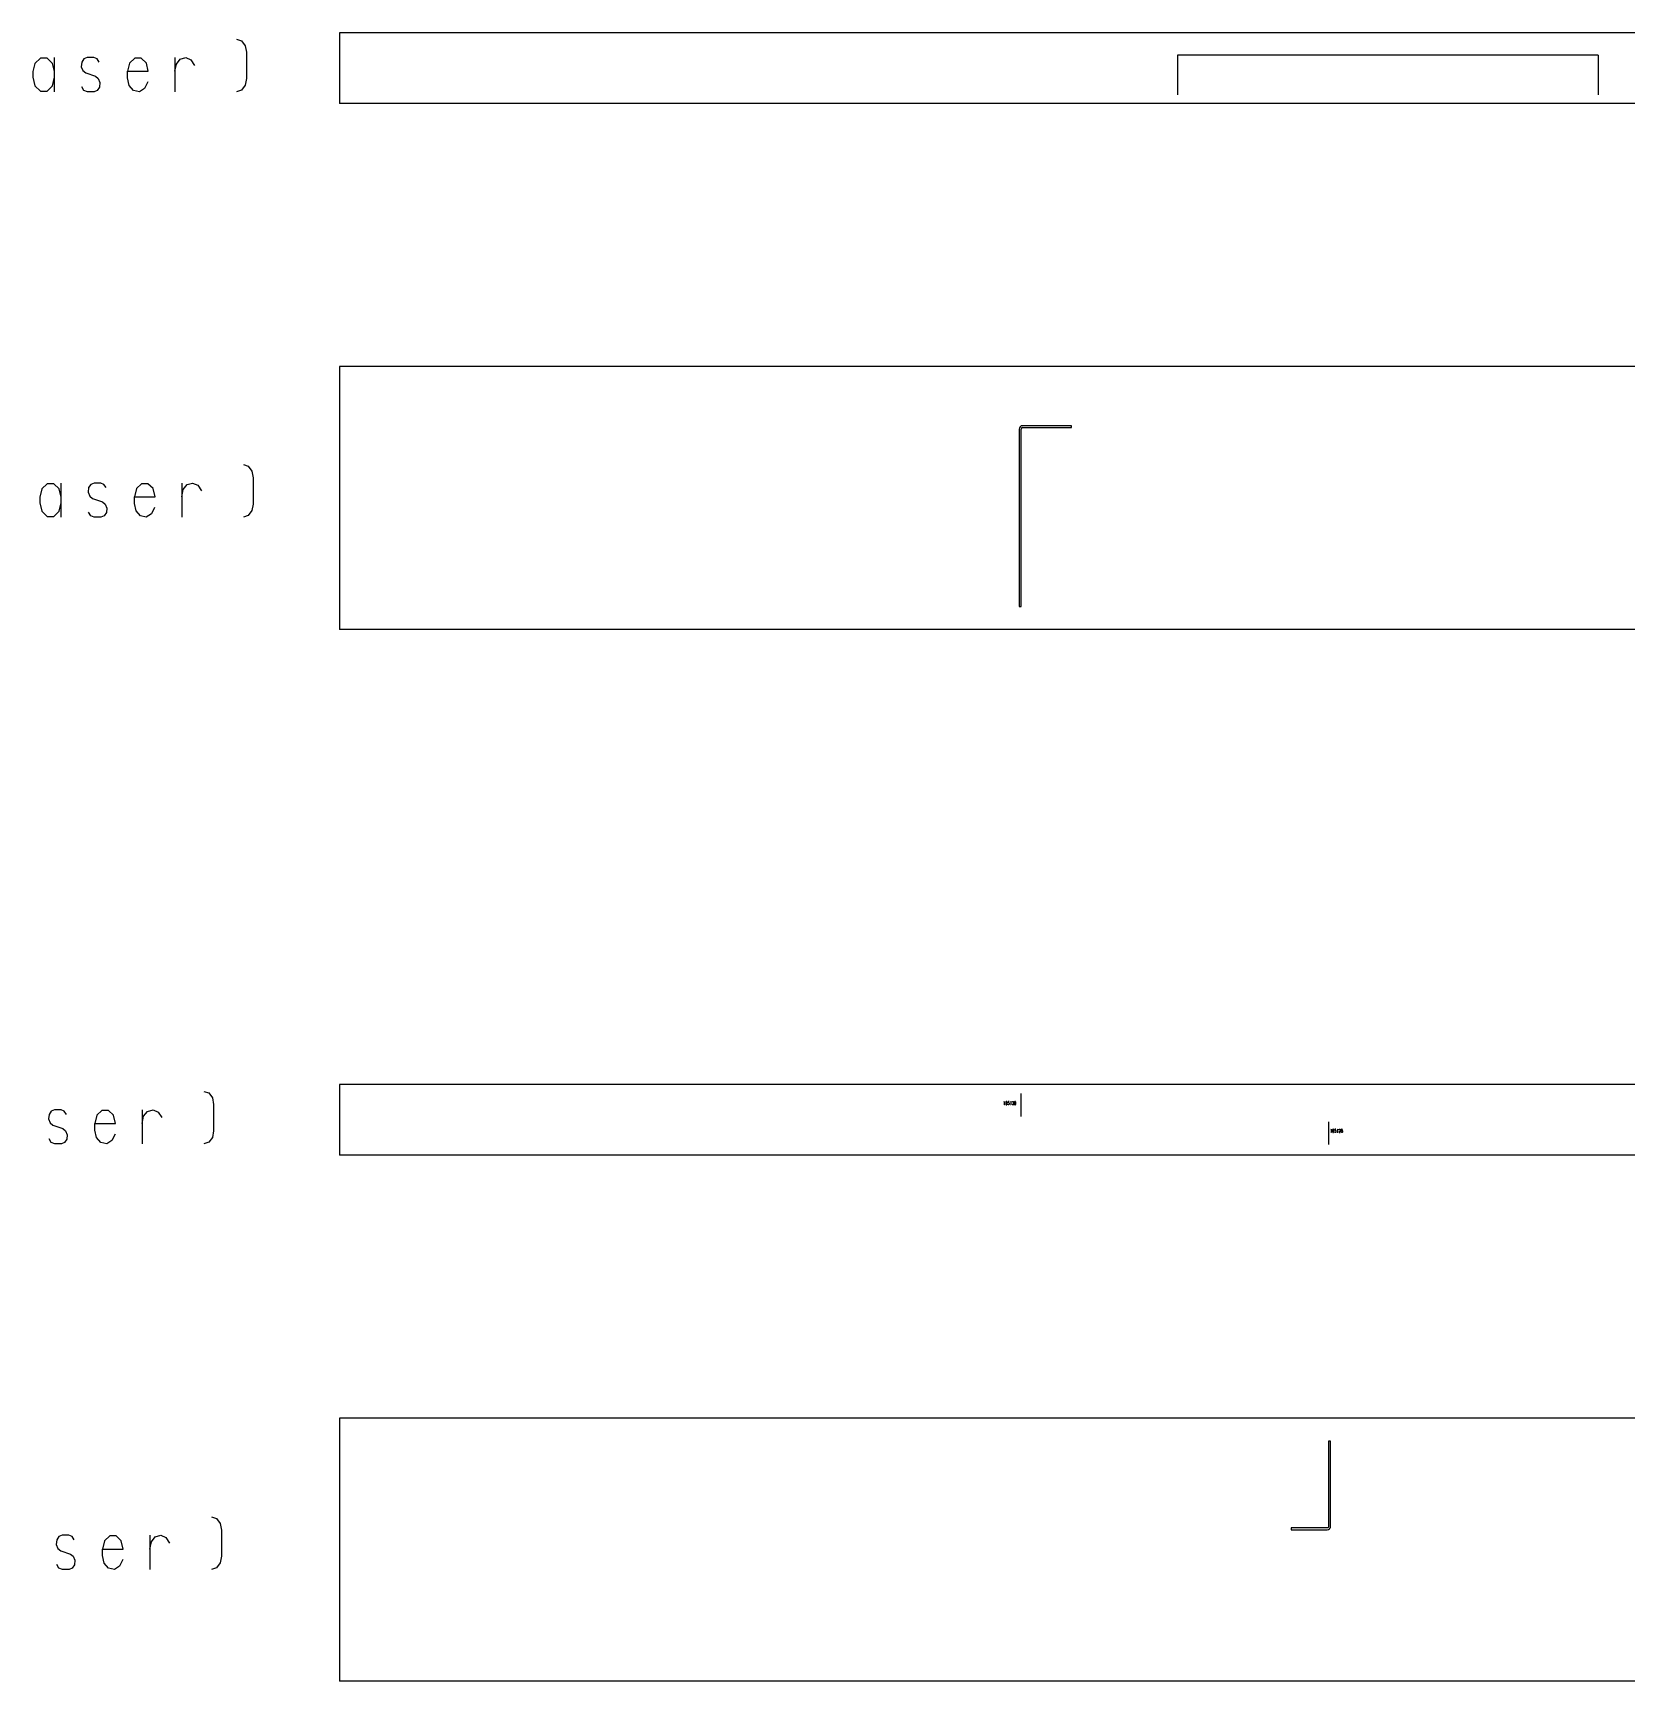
# Model space of a CAD drawing. Header units: metres. Extents: x -572 to -120, y 29 to 92.
# Drawn here: x -512.4 to -451.8, y 29.2 to 91.9 of the extents above; entities that cross this region are included whole.
import ezdxf

# ---------------------------------------------------------------- set-up
doc = ezdxf.new("R2010")
doc.units = ezdxf.units.M

msp = doc.modelspace()

# ---------------------------------------------------------------- linework, layer by layer
at = {"layer": 'Info', "color": 11, "linetype": 'CONTINUOUS'}
for p, q in [((-504.638, 91.655), (-504.451, 91.593)), ((-504.451, 91.593), (-504.31, 91.405)), ((-512.101, 90.93), (-512.307, 90.73)), ((-511.847, 90.93), (-512.101, 90.93)), ((-511.641, 90.73), (-511.847, 90.93)), ((-511.566, 89.655), (-511.566, 90.955)), ((-510.441, 90.905), (-510.526, 90.78)), ((-510.319, 90.955), (-510.441, 90.905)), ((-510.066, 90.955), (-510.319, 90.955)), ((-509.944, 90.905), (-510.066, 90.955)), ((-509.86, 90.78), (-509.944, 90.905)), ((-508.51, 90.93), (-508.707, 90.743)), ((-508.266, 90.93), (-508.51, 90.93)), ((-508.069, 90.743), (-508.266, 90.93)), ((-506.982, 90.955), (-506.982, 89.655)), ((-506.776, 90.893), (-506.569, 90.955)), ((-506.569, 90.955), (-506.372, 90.868)), ((-504.31, 91.405), (-504.263, 91.155)), ((-504.263, 91.155), (-504.263, 90.155)), ((-512.307, 90.73), (-512.382, 90.418)), ((-512.382, 90.418), (-512.382, 90.205)), ((-511.566, 90.418), (-511.641, 90.73)), ((-510.526, 90.78), (-510.544, 90.605)), ((-510.544, 90.605), (-510.479, 90.455)), ((-510.479, 90.455), (-510.376, 90.368)), ((-510.376, 90.368), (-510.001, 90.243)), ((-508.707, 90.743), (-508.782, 90.43)), ((-508.782, 90.43), (-507.994, 90.43)), ((-508.782, 90.18), (-508.782, 90.43)), ((-507.994, 90.43), (-508.069, 90.743)), ((-506.982, 90.43), (-506.926, 90.705)), ((-506.926, 90.705), (-506.776, 90.893)), ((-506.372, 90.868), (-506.232, 90.655)), ((-512.382, 90.205), (-512.307, 89.88)), ((-512.307, 89.88), (-512.101, 89.68)), ((-512.101, 89.68), (-511.847, 89.68)), ((-511.847, 89.68), (-511.641, 89.88)), ((-511.641, 89.88), (-511.566, 90.205)), ((-510.441, 89.705), (-510.526, 89.843)), ((-510.31, 89.655), (-510.441, 89.705)), ((-510.057, 89.655), (-510.31, 89.655)), ((-509.935, 89.705), (-510.057, 89.655)), ((-510.001, 90.243), (-509.897, 90.155)), ((-509.851, 89.83), (-509.935, 89.705)), ((-509.897, 90.155), (-509.832, 90.005)), ((-509.832, 90.005), (-509.851, 89.83)), ((-508.716, 89.893), (-508.782, 90.18)), ((-508.557, 89.705), (-508.716, 89.893)), ((-508.332, 89.655), (-508.557, 89.705)), ((-508.135, 89.78), (-508.332, 89.655)), ((-508.013, 90.03), (-508.135, 89.78)), ((-504.451, 89.718), (-504.638, 89.655)), ((-504.31, 89.905), (-504.451, 89.718)), ((-504.263, 90.155), (-504.31, 89.905)), ((-504.378, 75.469), (-504.19, 75.407)), ((-504.19, 75.407), (-504.05, 75.219)), ((-511.84, 74.744), (-512.047, 74.544)), ((-511.587, 74.744), (-511.84, 74.744)), ((-511.381, 74.544), (-511.587, 74.744)), ((-511.306, 73.469), (-511.306, 74.769)), ((-510.181, 74.719), (-510.265, 74.594)), ((-510.059, 74.769), (-510.181, 74.719)), ((-509.806, 74.769), (-510.059, 74.769)), ((-509.684, 74.719), (-509.806, 74.769)), ((-509.6, 74.594), (-509.684, 74.719)), ((-508.25, 74.744), (-508.447, 74.557)), ((-508.006, 74.744), (-508.25, 74.744)), ((-507.809, 74.557), (-508.006, 74.744)), ((-506.722, 74.769), (-506.722, 73.469)), ((-506.665, 74.519), (-506.515, 74.707)), ((-506.515, 74.707), (-506.309, 74.769)), ((-506.309, 74.769), (-506.112, 74.682)), ((-506.112, 74.682), (-505.972, 74.469)), ((-504.05, 75.219), (-504.003, 74.969)), ((-504.003, 74.969), (-504.003, 73.969)), ((-512.047, 74.544), (-512.122, 74.232)), ((-512.122, 74.232), (-512.122, 74.019)), ((-512.122, 74.019), (-512.047, 73.694)), ((-511.306, 74.232), (-511.381, 74.544)), ((-511.381, 73.694), (-511.306, 74.019)), ((-510.265, 74.594), (-510.284, 74.419)), ((-510.284, 74.419), (-510.219, 74.269)), ((-510.219, 74.269), (-510.115, 74.182)), ((-510.115, 74.182), (-509.74, 74.057)), ((-509.74, 74.057), (-509.637, 73.969)), ((-508.447, 74.557), (-508.522, 74.244)), ((-508.522, 74.244), (-507.734, 74.244)), ((-508.522, 73.994), (-508.522, 74.244)), ((-508.456, 73.707), (-508.522, 73.994)), ((-507.734, 74.244), (-507.809, 74.557)), ((-506.722, 74.244), (-506.665, 74.519)), ((-512.047, 73.694), (-511.84, 73.494)), ((-511.84, 73.494), (-511.587, 73.494)), ((-511.587, 73.494), (-511.381, 73.694)), ((-510.181, 73.519), (-510.265, 73.657)), ((-510.05, 73.469), (-510.181, 73.519)), ((-509.797, 73.469), (-510.05, 73.469)), ((-509.675, 73.519), (-509.797, 73.469)), ((-509.59, 73.644), (-509.675, 73.519)), ((-509.637, 73.969), (-509.572, 73.819)), ((-509.572, 73.819), (-509.59, 73.644)), ((-508.297, 73.519), (-508.456, 73.707)), ((-508.072, 73.469), (-508.297, 73.519)), ((-507.875, 73.594), (-508.072, 73.469)), ((-507.753, 73.844), (-507.875, 73.594)), ((-504.19, 73.532), (-504.378, 73.469)), ((-504.05, 73.719), (-504.19, 73.532)), ((-504.003, 73.969), (-504.05, 73.719)), ((-505.884, 51.631), (-505.696, 51.569)), ((-505.696, 51.569), (-505.556, 51.381)), ((-511.687, 50.881), (-511.771, 50.756)), ((-511.565, 50.931), (-511.687, 50.881)), ((-511.312, 50.931), (-511.565, 50.931)), ((-511.19, 50.881), (-511.312, 50.931)), ((-511.106, 50.756), (-511.19, 50.881)), ((-509.756, 50.906), (-509.952, 50.719)), ((-509.512, 50.906), (-509.756, 50.906)), ((-509.315, 50.719), (-509.512, 50.906)), ((-508.227, 50.931), (-508.227, 49.631)), ((-508.171, 50.681), (-508.021, 50.869)), ((-508.021, 50.869), (-507.815, 50.931)), ((-507.815, 50.931), (-507.618, 50.844)), ((-507.618, 50.844), (-507.477, 50.631)), ((-505.556, 51.381), (-505.509, 51.131)), ((-505.509, 51.131), (-505.509, 50.131)), ((-511.771, 50.756), (-511.79, 50.581)), ((-511.79, 50.581), (-511.724, 50.431)), ((-511.724, 50.431), (-511.621, 50.344)), ((-511.621, 50.344), (-511.246, 50.219)), ((-511.246, 50.219), (-511.143, 50.131)), ((-509.952, 50.719), (-510.027, 50.406)), ((-510.027, 50.406), (-509.24, 50.406)), ((-510.027, 50.156), (-510.027, 50.406)), ((-509.962, 49.869), (-510.027, 50.156)), ((-509.24, 50.406), (-509.315, 50.719)), ((-508.227, 50.406), (-508.171, 50.681)), ((-511.687, 49.681), (-511.771, 49.819)), ((-511.556, 49.631), (-511.687, 49.681)), ((-511.302, 49.631), (-511.556, 49.631)), ((-511.181, 49.681), (-511.302, 49.631)), ((-511.096, 49.806), (-511.181, 49.681)), ((-511.143, 50.131), (-511.077, 49.981)), ((-511.077, 49.981), (-511.096, 49.806)), ((-509.802, 49.681), (-509.962, 49.869)), ((-509.577, 49.631), (-509.802, 49.681)), ((-509.381, 49.756), (-509.577, 49.631)), ((-509.259, 50.006), (-509.381, 49.756)), ((-505.696, 49.694), (-505.884, 49.631)), ((-505.556, 49.881), (-505.696, 49.694)), ((-505.509, 50.131), (-505.556, 49.881)), ((-505.589, 35.445), (-505.402, 35.382)), ((-505.402, 35.382), (-505.261, 35.195)), ((-505.261, 35.195), (-505.214, 34.945)), ((-511.477, 34.57), (-511.496, 34.395)), ((-511.392, 34.695), (-511.477, 34.57)), ((-511.271, 34.745), (-511.392, 34.695)), ((-511.017, 34.745), (-511.271, 34.745)), ((-510.896, 34.695), (-511.017, 34.745)), ((-510.811, 34.57), (-510.896, 34.695)), ((-509.658, 34.532), (-509.733, 34.22)), ((-509.461, 34.72), (-509.658, 34.532)), ((-509.217, 34.72), (-509.461, 34.72)), ((-509.021, 34.532), (-509.217, 34.72)), ((-508.946, 34.22), (-509.021, 34.532)), ((-507.933, 34.745), (-507.933, 33.445)), ((-507.933, 34.22), (-507.877, 34.495)), ((-507.877, 34.495), (-507.727, 34.682)), ((-507.727, 34.682), (-507.521, 34.745)), ((-507.521, 34.745), (-507.324, 34.657)), ((-507.324, 34.657), (-507.183, 34.445)), ((-505.214, 34.945), (-505.214, 33.945)), ((-511.496, 34.395), (-511.43, 34.245)), ((-511.43, 34.245), (-511.327, 34.157)), ((-511.327, 34.157), (-510.952, 34.032)), ((-510.952, 34.032), (-510.849, 33.945)), ((-510.849, 33.945), (-510.783, 33.795)), ((-509.733, 34.22), (-508.946, 34.22)), ((-509.733, 33.97), (-509.733, 34.22)), ((-509.667, 33.682), (-509.733, 33.97)), ((-505.214, 33.945), (-505.261, 33.695)), ((-511.392, 33.495), (-511.477, 33.632)), ((-511.261, 33.445), (-511.392, 33.495)), ((-511.008, 33.445), (-511.261, 33.445)), ((-510.886, 33.495), (-511.008, 33.445)), ((-510.802, 33.62), (-510.886, 33.495)), ((-510.783, 33.795), (-510.802, 33.62)), ((-509.508, 33.495), (-509.667, 33.682)), ((-509.283, 33.445), (-509.508, 33.495)), ((-509.086, 33.57), (-509.283, 33.445)), ((-508.964, 33.82), (-509.086, 33.57)), ((-505.402, 33.507), (-505.589, 33.445)), ((-505.261, 33.695), (-505.402, 33.507))]:
    msp.add_line(p, q, dxfattribs=at)
at = {"layer": 'REFERENCEBEAM', "color": 9, "linetype": 'CONTINUOUS'}
for p, q in [((-500.719, 91.888), (-500.719, 89.2)), ((-119.969, 91.888), (-500.719, 91.888)), ((-119.969, 89.2), (-500.719, 89.2)), ((-119.969, 79.2), (-500.719, 79.2)), ((-500.719, 79.2), (-500.719, 79.06)), ((-500.719, 79.06), (-500.719, 78.977)), ((-500.719, 78.977), (-500.719, 78.758)), ((-500.719, 78.758), (-500.719, 69.2)), ((-119.969, 69.2), (-500.719, 69.2)), ((-119.969, 51.888), (-500.719, 51.888)), ((-500.719, 51.888), (-500.719, 49.2)), ((-119.969, 49.2), (-500.719, 49.2)), ((-119.969, 39.2), (-500.719, 39.2)), ((-500.719, 39.2), (-500.719, 39.06)), ((-500.719, 39.06), (-500.719, 38.977)), ((-500.719, 38.977), (-500.719, 38.758)), ((-500.719, 38.758), (-500.719, 29.2)), ((-119.969, 29.2), (-500.719, 29.2))]:
    msp.add_line(p, q, dxfattribs=at)
at = {"layer": 'RSBEAMINSIDELASERMARK', "color": 7, "linetype": 'CONTINUOUS'}
for p, q in [((-474.871, 76.813), (-474.871, 70.075)), ((-474.796, 70.075), (-474.796, 76.813)), ((-472.871, 76.95), (-474.734, 76.95)), ((-474.734, 76.875), (-472.871, 76.875)), ((-472.871, 76.875), (-472.871, 76.95)), ((-474.871, 70.075), (-474.796, 70.075))]:
    msp.add_line(p, q, dxfattribs=at)
for radius in [0.137, 0.062]:
    msp.add_arc((-474.734, 76.813), radius, 90, 180, dxfattribs=at)
at = {"layer": 'RSBEAMOUTSIDELASERMARK', "color": 7, "linetype": 'CONTINUOUS'}
for p, q in [((-463.019, 38.325), (-463.094, 38.325)), ((-463.094, 38.325), (-463.094, 35.094)), ((-463.019, 35.094), (-463.019, 38.325)), ((-463.156, 35.022), (-464.519, 35.022)), ((-464.519, 35.022), (-464.519, 34.95)), ((-464.519, 34.95), (-463.156, 34.95)), ((-463.132, 35.03), (-463.156, 35.022)), ((-463.156, 34.95), (-463.103, 34.964)), ((-463.112, 35.046), (-463.132, 35.03)), ((-463.099, 35.068), (-463.112, 35.046)), ((-463.103, 34.964), (-463.059, 34.995)), ((-463.094, 35.094), (-463.099, 35.068)), ((-463.059, 34.995), (-463.029, 35.041)), ((-463.029, 35.041), (-463.019, 35.094))]:
    msp.add_line(p, q, dxfattribs=at)
at = {"layer": 'RSBOTTOMFLANGEMARK', "color": 7, "linetype": 'CONTINUOUS'}
for p, q in [((-452.844, 91.044), (-468.844, 91.044)), ((-468.844, 91.044), (-468.844, 89.539)), ((-452.844, 91.044), (-452.844, 89.539))]:
    msp.add_line(p, q, dxfattribs=at)
at = {"layer": 'RSTOPFLANGEMARK', "color": 7, "linetype": 'CONTINUOUS'}
for p, q in [((-474.796, 50.669), (-474.796, 51.544)), ((-475.442, 51.228), (-475.434, 51.243)), ((-475.425, 51.118), (-475.442, 51.118)), ((-475.434, 51.243), (-475.434, 51.118)), ((-475.375, 51.197), (-475.376, 51.181)), ((-475.376, 51.181), (-475.375, 51.164)), ((-475.374, 51.214), (-475.375, 51.197)), ((-475.375, 51.164), (-475.374, 51.148)), ((-475.369, 51.228), (-475.374, 51.214)), ((-475.374, 51.148), (-475.369, 51.133)), ((-475.362, 51.239), (-475.369, 51.228)), ((-475.369, 51.133), (-475.362, 51.123)), ((-475.353, 51.243), (-475.362, 51.239)), ((-475.362, 51.123), (-475.353, 51.118)), ((-475.349, 51.243), (-475.353, 51.243)), ((-475.353, 51.118), (-475.349, 51.118)), ((-475.34, 51.239), (-475.349, 51.243)), ((-475.349, 51.118), (-475.34, 51.123)), ((-475.333, 51.228), (-475.34, 51.239)), ((-475.34, 51.123), (-475.333, 51.133)), ((-475.329, 51.214), (-475.333, 51.228)), ((-475.333, 51.133), (-475.329, 51.148)), ((-475.327, 51.197), (-475.329, 51.214)), ((-475.329, 51.148), (-475.327, 51.164)), ((-475.326, 51.181), (-475.327, 51.197)), ((-475.327, 51.164), (-475.326, 51.181)), ((-475.286, 51.129), (-475.291, 51.142)), ((-475.286, 51.243), (-475.288, 51.193)), ((-475.288, 51.193), (-475.282, 51.199)), ((-475.247, 51.243), (-475.286, 51.243)), ((-475.279, 51.121), (-475.286, 51.129)), ((-475.282, 51.199), (-475.276, 51.201)), ((-475.271, 51.118), (-475.279, 51.121)), ((-475.276, 51.201), (-475.266, 51.201)), ((-475.266, 51.118), (-475.271, 51.118)), ((-475.266, 51.201), (-475.255, 51.196)), ((-475.255, 51.124), (-475.266, 51.118)), ((-475.255, 51.196), (-475.248, 51.182)), ((-475.248, 51.138), (-475.255, 51.124)), ((-475.248, 51.182), (-475.245, 51.162)), ((-475.245, 51.157), (-475.248, 51.138)), ((-475.245, 51.162), (-475.245, 51.157)), ((-475.195, 51.228), (-475.186, 51.243)), ((-475.178, 51.118), (-475.195, 51.118)), ((-475.186, 51.243), (-475.186, 51.118)), ((-475.126, 51.138), (-475.12, 51.125)), ((-475.124, 51.228), (-475.119, 51.239)), ((-475.12, 51.125), (-475.112, 51.119)), ((-475.119, 51.239), (-475.111, 51.243)), ((-475.098, 51.185), (-475.112, 51.185)), ((-475.112, 51.119), (-475.103, 51.118)), ((-475.111, 51.243), (-475.103, 51.243)), ((-475.103, 51.243), (-475.095, 51.243)), ((-475.103, 51.118), (-475.095, 51.119)), ((-475.09, 51.189), (-475.098, 51.185)), ((-475.089, 51.18), (-475.098, 51.185)), ((-475.095, 51.243), (-475.088, 51.238)), ((-475.095, 51.119), (-475.087, 51.126)), ((-475.084, 51.198), (-475.09, 51.189)), ((-475.083, 51.17), (-475.089, 51.18)), ((-475.088, 51.238), (-475.083, 51.226)), ((-475.087, 51.126), (-475.081, 51.139)), ((-475.082, 51.212), (-475.084, 51.198)), ((-475.083, 51.226), (-475.082, 51.212)), ((-475.08, 51.154), (-475.083, 51.17)), ((-475.081, 51.139), (-475.08, 51.154)), ((-475.045, 51.197), (-475.046, 51.181)), ((-475.046, 51.181), (-475.045, 51.164)), ((-475.044, 51.214), (-475.045, 51.197)), ((-475.045, 51.164), (-475.044, 51.148)), ((-475.039, 51.228), (-475.044, 51.214)), ((-475.044, 51.148), (-475.039, 51.133)), ((-475.032, 51.239), (-475.039, 51.228)), ((-475.039, 51.133), (-475.032, 51.123)), ((-475.023, 51.243), (-475.032, 51.239)), ((-475.032, 51.123), (-475.023, 51.118)), ((-475.019, 51.243), (-475.023, 51.243)), ((-475.023, 51.118), (-475.019, 51.118)), ((-475.01, 51.239), (-475.019, 51.243)), ((-475.019, 51.118), (-475.01, 51.123)), ((-475.003, 51.228), (-475.01, 51.239)), ((-475.01, 51.123), (-475.003, 51.133)), ((-474.999, 51.214), (-475.003, 51.228)), ((-475.003, 51.133), (-474.999, 51.148)), ((-474.997, 51.197), (-474.999, 51.214)), ((-474.999, 51.148), (-474.997, 51.164)), ((-474.996, 51.181), (-474.997, 51.197)), ((-474.997, 51.164), (-474.996, 51.181)), ((-463.094, 50.474), (-463.094, 49.609)), ((-463.013, 50.175), (-463.004, 50.191)), ((-463.004, 50.191), (-463.004, 50.066)), ((-462.944, 50.161), (-462.946, 50.145)), ((-462.94, 50.176), (-462.944, 50.161)), ((-462.932, 50.186), (-462.94, 50.176)), ((-462.923, 50.191), (-462.932, 50.186)), ((-462.92, 50.191), (-462.923, 50.191)), ((-462.911, 50.186), (-462.92, 50.191)), ((-462.904, 50.176), (-462.911, 50.186)), ((-462.899, 50.161), (-462.904, 50.176)), ((-462.898, 50.145), (-462.899, 50.161)), ((-462.857, 50.191), (-462.859, 50.141)), ((-462.817, 50.191), (-462.857, 50.191)), ((-462.765, 50.175), (-462.757, 50.191)), ((-462.757, 50.191), (-462.757, 50.066)), ((-462.698, 50.17), (-462.695, 50.18)), ((-462.695, 50.18), (-462.69, 50.187)), ((-462.69, 50.187), (-462.685, 50.19)), ((-462.685, 50.19), (-462.679, 50.191)), ((-462.679, 50.191), (-462.672, 50.191)), ((-462.672, 50.191), (-462.666, 50.19)), ((-462.666, 50.19), (-462.66, 50.188)), ((-462.66, 50.188), (-462.655, 50.183)), ((-462.655, 50.183), (-462.651, 50.174)), ((-462.651, 50.152), (-462.655, 50.144)), ((-462.651, 50.174), (-462.65, 50.163)), ((-462.65, 50.163), (-462.651, 50.152)), ((-462.61, 50.176), (-462.611, 50.163)), ((-462.611, 50.163), (-462.61, 50.151)), ((-462.605, 50.185), (-462.61, 50.176)), ((-462.61, 50.151), (-462.605, 50.142)), ((-462.599, 50.19), (-462.605, 50.185)), ((-462.592, 50.191), (-462.599, 50.19)), ((-462.585, 50.19), (-462.592, 50.191)), ((-462.578, 50.185), (-462.585, 50.19)), ((-462.574, 50.176), (-462.578, 50.185)), ((-462.578, 50.142), (-462.574, 50.151)), ((-462.572, 50.163), (-462.574, 50.176)), ((-462.574, 50.151), (-462.572, 50.163)), ((-462.996, 50.066), (-463.013, 50.066)), ((-462.946, 50.145), (-462.947, 50.128)), ((-462.947, 50.128), (-462.946, 50.112)), ((-462.946, 50.112), (-462.944, 50.095)), ((-462.944, 50.095), (-462.94, 50.081)), ((-462.94, 50.081), (-462.932, 50.07)), ((-462.932, 50.07), (-462.923, 50.066)), ((-462.923, 50.066), (-462.92, 50.066)), ((-462.92, 50.066), (-462.911, 50.07)), ((-462.911, 50.07), (-462.904, 50.081)), ((-462.904, 50.081), (-462.899, 50.095)), ((-462.899, 50.095), (-462.898, 50.112)), ((-462.897, 50.128), (-462.898, 50.145)), ((-462.898, 50.112), (-462.897, 50.128)), ((-462.857, 50.077), (-462.862, 50.089)), ((-462.859, 50.141), (-462.853, 50.146)), ((-462.85, 50.069), (-462.857, 50.077)), ((-462.853, 50.146), (-462.846, 50.149)), ((-462.842, 50.066), (-462.85, 50.069)), ((-462.846, 50.149), (-462.837, 50.149)), ((-462.837, 50.066), (-462.842, 50.066)), ((-462.837, 50.149), (-462.826, 50.143)), ((-462.826, 50.071), (-462.837, 50.066)), ((-462.826, 50.143), (-462.818, 50.129)), ((-462.818, 50.085), (-462.826, 50.071)), ((-462.818, 50.129), (-462.815, 50.109)), ((-462.815, 50.105), (-462.818, 50.085)), ((-462.815, 50.109), (-462.815, 50.105)), ((-462.748, 50.066), (-462.765, 50.066)), ((-462.697, 50.081), (-462.698, 50.073)), ((-462.698, 50.073), (-462.698, 50.066)), ((-462.698, 50.066), (-462.652, 50.066)), ((-462.696, 50.087), (-462.697, 50.081)), ((-462.693, 50.092), (-462.696, 50.087)), ((-462.655, 50.144), (-462.693, 50.092)), ((-462.616, 50.101), (-462.614, 50.113)), ((-462.614, 50.088), (-462.616, 50.101)), ((-462.614, 50.113), (-462.611, 50.124)), ((-462.611, 50.077), (-462.614, 50.088)), ((-462.611, 50.124), (-462.605, 50.132)), ((-462.605, 50.07), (-462.611, 50.077)), ((-462.605, 50.142), (-462.599, 50.137)), ((-462.605, 50.132), (-462.599, 50.135)), ((-462.599, 50.066), (-462.605, 50.07)), ((-462.599, 50.137), (-462.596, 50.136)), ((-462.599, 50.135), (-462.596, 50.136)), ((-462.592, 50.066), (-462.599, 50.066)), ((-462.596, 50.136), (-462.587, 50.136)), ((-462.585, 50.066), (-462.592, 50.066)), ((-462.587, 50.136), (-462.585, 50.137)), ((-462.587, 50.136), (-462.585, 50.135)), ((-462.585, 50.137), (-462.578, 50.142)), ((-462.585, 50.135), (-462.578, 50.132)), ((-462.578, 50.07), (-462.585, 50.066)), ((-462.578, 50.132), (-462.572, 50.124)), ((-462.572, 50.077), (-462.578, 50.07)), ((-462.572, 50.124), (-462.569, 50.113)), ((-462.569, 50.088), (-462.572, 50.077)), ((-462.569, 50.113), (-462.568, 50.101)), ((-462.568, 50.101), (-462.569, 50.088))]:
    msp.add_line(p, q, dxfattribs=at)

doc.saveas('drawing.dxf')
